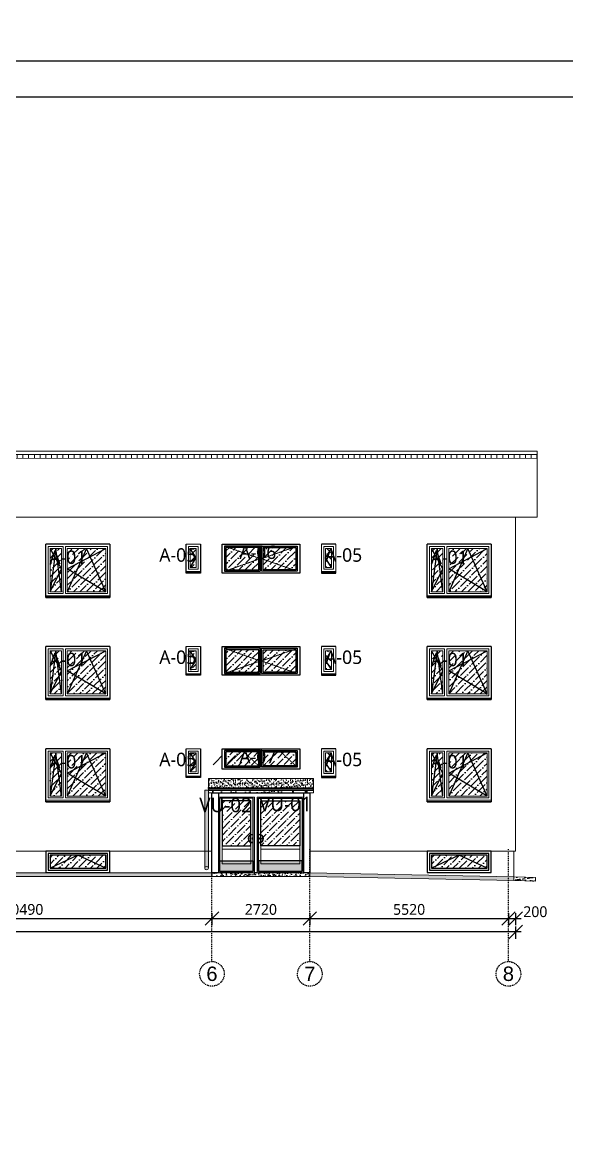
# Model space of a CAD drawing. Header units: millimetres. Extents: x 720925 to 840725318, y 793496 to 1061196.
# Drawn here: x 1059661 to 1074780, y 915073 to 946381 of the extents above; entities that cross this region are included whole.
import ezdxf
from ezdxf import colors
from ezdxf.entities.mleader import LeaderData, LeaderLine
from ezdxf.math import Vec2, Vec3

# ---------------------------------------------------------------- set-up
doc = ezdxf.new("R2010")
doc.units = ezdxf.units.MM
doc.header["$PDMODE"] = 2
doc.header["$PDSIZE"] = 5
doc.linetypes.add('DASHDOTX2', pattern=[50.8, 25.4, -12.7, 0, -12.7])
doc.linetypes.add('DASHED2', pattern=[0.375, 0.25, -0.125])
for name, color, linetype, lineweight in [('!ESP_Fassaad', 7, 'Continuous', 9), ('!ESP_Konstruktsioon lõikes', 7, 'Continuous', 30), ('!ESP_Mõõt', 252, 'Continuous', 5), ('!ESP_Viited', 7, 'Continuous', 0), ('Aken', 7, 'Continuous', 9), ('AVATÄITED VAADETEL', 7, 'Continuous', 9), ('Lõige', 7, 'Continuous', 9), ('OL.OL. KOSTRUKTSIOONID', 7, 'Continuous', 0), ('TEKST', 7, 'Continuous', 9), ('VIHMAVEE SÜSTEEM', 7, 'Continuous', 9)]:
    doc.layers.add(name, color=color, linetype=linetype, lineweight=lineweight)
for name, color, linetype in [('!ESP_Tava', 7, 'Continuous'), ('!ESP_Tekst', 7, 'Continuous'), ('!ESP_Teljed', 30, 'DASHDOTX2'), ('Raam', 7, 'Continuous'), ('Sein', 7, 'Continuous')]:
    doc.layers.add(name, color=color, linetype=linetype)
doc.layers.add('!ESP_Värvitoon_Helehall', color=7, linetype='Continuous', true_color=0xc8c8c7)
doc.layers.add('!ESP_Värvitoon_Pacific75', color=7, linetype='Continuous', true_color=0x9daab3)
doc.styles.add('2mm', font='malgunsl.ttf', dxfattribs={"height": 2})
doc.styles.add('Annotative', font='malgunsl.ttf', dxfattribs={"height": 2})
doc.styles.add('Arial', font='arial.ttf')
doc.dimstyles.new('Annotative', dxfattribs={"dimtxt": 2, "dimasz": 2.5, "dimexe": 1.25, "dimexo": 0.625, "dimtad": 1, "dimdec": 0, "dimrnd": 5, "dimtxsty": 'Annotative', "dimblk": 'OBLIQUE', "dimcen": 0, "dimdle": 1, "dimadec": 0, "dimazin": 0, "dimtfac": 1, "dimtdec": 0, "dimtmove": 0, "dimatfit": 3, "dimfxl": 1, "dimfxlon": 1, "dimarcsym": 1})
pattern_1 = [(45, (-62517.02, 229899.16), (66.2913, 243.068), [312.5, -62.5, 0, -62.5])]
pattern_2 = [(45, (-802, -1246.17), (66.2913, 243.068), [312.5, -62.5, 0, -62.5])]
pattern_3 = [(37.5, (-50, -2275.34), (-8, 244.707), [0, -193.04, 0, -215.9, 0, -206.375]), (7.5, (-50, -2275.34), (224.762, 358.413), [0, -104.14, 0, -173.99, 0, -66.675]), (327.5, (-206.2, -2275.34), (395.496, 0.719), [0, -63.5, 0, -228.6, 0, -298.45]), (317.5, (-206.2, -2275.34), (381.778, 111.465), [0, -31.75, 0, -149.86, 0, -171.45])]

# ---------------------------------------------------------------- blocks, each defined once
blk = doc.blocks.new('A3-h')
for p, q in [((420, 297), (0, 297)), ((415, 292), (20, 292))]:
    blk.add_line(p, q)
blk = doc.blocks.new('A$Cccaf8551')
at = {"layer": '!ESP_Teljed'}
for points in [[(31760, -3120), (31760, 0)], [(34480, -3120), (34480, 0)], [(40000, -3120), (40000, 0)]]:
    blk.add_lwpolyline(points, dxfattribs=at)
for centre in [(31760, -3462), (34480, -3462), (40000, -3462)]:
    blk.add_circle(centre, 342, dxfattribs=at)
at = {"layer": '!ESP_Teljed', "char_height": 400, "width": 684.66, "attachment_point": 5, "style": 'Arial'}
for s, insert in [('6', (31760, -3462)), ('7', (34480, -3462)), ('8', (40000, -3462))]:
    blk.add_mtext(s, dxfattribs=dict(at, insert=insert))
blk = doc.blocks.new('väikeaken')
at = {"linetype": 'ByBlock'}
blk.add_wipeout([(-54592, 228105), (-56372, 228105), (-56372, 226630), (-54592, 226630)], dxfattribs=at)
blk.add_lwpolyline([(-54592, 226630), (-56372, 226630), (-56372, 228105), (-54592, 228105)], close=True)
blk.add_wipeout([(-54592, 228105), (-56372, 228105), (-56372, 226630), (-54592, 226630)])
blk.add_wipeout([(-56372, 228105), (-54592, 228105), (-54592, 226630), (-56372, 226630)], dxfattribs=at)
blk.add_lwpolyline([(-56372, 226630), (-54592, 226630), (-54592, 228105), (-56372, 228105)], close=True)
blk.add_wipeout([(-54592, 228105), (-56372, 228105), (-56372, 226630), (-54592, 226630)])
h = blk.add_hatch()
h.set_pattern_fill('ANSI36', color=256, scale=1000)
h.set_pattern_definition([(45, (-56312.02, 226834.15), (66.291, 243.068), [312.5, -62.5, 0, -62.5])])
h.paths.add_polyline_path([(-56257, 227990), (-55942, 227990), (-55942, 226789), (-56257, 226788)])
h.paths.add_polyline_path([(-55777, 227990), (-54707, 227990), (-54707, 226788), (-55777, 226788)])
for points in [[(-56257, 226788), (-55942, 227427), (-56257, 227990)], [(-55942, 226788), (-56100, 227990), (-56257, 226788)]]:
    blk.add_lwpolyline(points)
at = {"ltscale": 15}
for points in [[(-54707, 226788), (-55242, 227990), (-55777, 226788)], [(-54707, 226788), (-55777, 227427), (-54707, 227990)]]:
    blk.add_lwpolyline(points, dxfattribs=at)
at = {"layer": 'AVATÄITED VAADETEL'}
for points in [[(-56372, 226644), (-54592, 226644), (-54592, 228105), (-56372, 228105)], [(-56372, 226673), (-54592, 226673), (-54592, 228105), (-56372, 228105)], [(-56307, 226738), (-55892, 226738), (-55892, 228040), (-56307, 228040)], [(-56257, 226788), (-55942, 226788), (-55942, 227990), (-56257, 227990)], [(-55827, 226738), (-54657, 226738), (-54657, 228040), (-55827, 228040)], [(-55777, 226788), (-54707, 226788), (-54707, 227990), (-55777, 227990)], [(-56372, 226644), (-54592, 226644), (-54592, 226673), (-56372, 226673)], [(-56372, 226630), (-54592, 226630), (-54592, 226644), (-56372, 226644)]]:
    blk.add_lwpolyline(points, close=True, dxfattribs=at)
blk = doc.blocks.new('väike1')
blk.add_wipeout([(-1082065, 608631), (-1081666, 608631), (-1081666, 607831), (-1082065, 607831)])
blk.add_lwpolyline([(-1081666, 608631), (-1081666, 607831), (-1082065, 607831), (-1082065, 608631)], close=True)
blk.add_wipeout([(-1081666, 608631), (-1082065, 608631), (-1082065, 607831), (-1081666, 607831)])
h = blk.add_hatch()
h.set_pattern_fill('ANSI36', color=256, scale=1000)
h.paths.add_polyline_path([(-1081950, 608516), (-1081565, 608516), (-1081565, 608189), (-1081950, 608189)])
h.paths.add_polyline_path([(-1081365, 608516), (-1080980, 608516), (-1080980, 608189), (-1081365, 608189)])
h = blk.add_hatch()
h.set_pattern_fill('ANSI36', color=256, scale=1000)
h.set_pattern_definition([(45, (-1082285.28, 607360.3), (66.291, 243.068), [312.5, -62.5, 0, -62.5])])
h.paths.add_polyline_path([(-1081781, 608516), (-1081950, 608516), (-1081950, 607989), (-1081781, 607989)])
blk.add_lwpolyline([(-1081950, 607989), (-1081781, 608253), (-1081950, 608516)])
at = {"layer": 'AVATÄITED VAADETEL'}
for points in [[(-1082065, 607831), (-1081666, 607831), (-1081666, 608631), (-1082065, 608631)], [(-1082065, 607874), (-1081666, 607874), (-1081666, 608631), (-1082065, 608631)], [(-1082000, 607939), (-1081731, 607939), (-1081731, 608566), (-1082000, 608566)], [(-1081950, 607989), (-1081781, 607989), (-1081781, 608516), (-1081950, 608516)], [(-1082065, 607846), (-1081666, 607846), (-1081666, 607874), (-1082065, 607874)], [(-1082065, 607831), (-1081666, 607831), (-1081666, 607846), (-1082065, 607846)]]:
    blk.add_lwpolyline(points, close=True, dxfattribs=at)
blk = doc.blocks.new('korisdoriaken')
blk.add_wipeout([(-61715, 231145), (-59555, 231145), (-59555, 230345), (-61715, 230345)])
h = blk.add_hatch()
h.set_pattern_fill('ANSI36', color=256, scale=1000)
h.set_pattern_definition(pattern_1)
h.paths.add_polyline_path([(-60695, 231055), (-61605, 231055), (-61605, 230435), (-60695, 230435)])
h = blk.add_hatch()
h.set_pattern_fill('ANSI36', color=256, scale=1000)
h.set_pattern_definition(pattern_1)
h.paths.add_polyline_path([(-60575, 231055), (-59665, 231055), (-59665, 230435), (-60575, 230435)])
at = {"lineweight": 0}
blk.add_line((-60655, 231095), (-60615, 231095), dxfattribs=at)
at = {"linetype": 'ByBlock'}
blk.add_lwpolyline([(-61715, 230655), (-61715, 231145)], dxfattribs=at)
for points in [[(-61715, 231145), (-59555, 231145), (-59555, 230345), (-61715, 230345)], [(-60655, 230395), (-60655, 231095), (-61645, 231095), (-61645, 230395)], [(-60695, 230435), (-60695, 231055), (-61605, 231055), (-61605, 230435)], [(-60615, 230395), (-60615, 231095), (-59625, 231095), (-59625, 230395)], [(-60575, 230435), (-60575, 231055), (-59665, 231055), (-59665, 230435)]]:
    blk.add_lwpolyline(points, close=True)
at = {"layer": 'Aken', "linetype": 'DASHED2', "lineweight": 0}
for points in [[(-61645, 230395), (-60655, 230745), (-61645, 231095)], [(-59625, 230395), (-60615, 230745), (-59625, 231095)]]:
    blk.add_lwpolyline(points, dxfattribs=at)
blk = doc.blocks.new('A$C5b830d74')
blk.add_wipeout([(0, 0), (2160, 0), (2160, -565), (0, -565)])
h = blk.add_hatch()
h.set_pattern_fill('ANSI36', color=256, scale=1000)
h.set_pattern_definition(pattern_2)
h.paths.add_polyline_path([(1020, -90), (110, -90), (110, -475), (1020, -475)])
h = blk.add_hatch()
h.set_pattern_fill('ANSI36', color=256, scale=1000)
h.set_pattern_definition(pattern_2)
h.paths.add_polyline_path([(1140, -90), (2050, -90), (2050, -475), (1140, -475)])
at = {"linetype": 'ByBlock'}
blk.add_lwpolyline([(0, -555), (0, 0)], dxfattribs=at)
for points in [[(0, 0), (2160, 0), (2160, -565), (0, -565)], [(1060, -515), (1060, -50), (70, -50), (70, -515)], [(1020, -475), (1020, -90), (110, -90), (110, -475)], [(1100, -515), (1100, -50), (2090, -50), (2090, -515)], [(1140, -475), (1140, -90), (2050, -90), (2050, -475)]]:
    blk.add_lwpolyline(points, close=True)
at = {"layer": 'Aken', "linetype": 'DASHED2', "lineweight": 0}
for points in [[(70, -515), (565, -50), (1060, -515)], [(2090, -515), (1595, -50), (1100, -515)]]:
    blk.add_lwpolyline(points, dxfattribs=at)
blk = doc.blocks.new('A$C1ee4b8b8')
at = {"layer": '!ESP_Tava'}
h = blk.add_hatch(dxfattribs=at)
h.set_pattern_fill('AR-SAND', color=256, scale=5)
h.set_pattern_definition(pattern_3)
h.paths.add_polyline_path([(-2820, 138), (-2820, 118), (100, 118), (100, 138)])
h = blk.add_hatch(dxfattribs=at)
h.set_pattern_fill('AR-SAND', color=256, scale=5)
h.set_pattern_definition(pattern_3)
h.paths.add_polyline_path([(-2820, 0), (-2820, 68), (-2820, 68), (-2820, 0)])
h.paths.add_polyline_path([(0, 0), (100, 0), (100, 68), (-2820, 68), (-2820, 0)])
at = {"layer": '!ESP_Värvitoon_Helehall', "lineweight": 0}
h = blk.add_hatch(color=256, dxfattribs=at)
h.dxf.hatch_style = 1
h.paths.add_polyline_path([(-2820, 68), (-2920, 68), (-2920, -2096, -1), (-2820, -2096)])
h.paths.add_polyline_path([(-2820, -2096, 1), (-2920, -2096, 1)])
h = blk.add_hatch(color=256, dxfattribs=at)
h.dxf.hatch_style = 1
h.paths.add_polyline_path([(100, 118), (-2820, 118), (-2820, 68), (100, 68)])
at = {"layer": '!ESP_Värvitoon_Helehall'}
h = blk.add_hatch(color=256, dxfattribs=at)
h.dxf.hatch_style = 1
h.paths.add_polyline_path([(-2510, -153), (-2510, -1893), (-2440, -1893), (-2440, -223), (-1640, -223), (-1640, -1158, -0.103244), (-1590, -1148, -1), (-1590, -1168, 0.12472), (-1640, -1180), (-1640, -1365, 0.12472), (-1590, -1378, -1), (-1590, -1398, -0.103244), (-1640, -1387), (-1640, -1893), (-1570, -1893), (-1570, -153)], flags=0)
h.paths.add_polyline_path([(-1600, -1253), (-1580, -1253), (-1580, -1293), (-1600, -1293)], flags=0)
h.paths.add_polyline_path([(-2540, -124), (-2540, -2224), (-1540, -2224), (-1540, -124)])
h.paths.add_polyline_path([(-1570, -153), (-1570, -2193), (-2510, -2193), (-2510, -153)], flags=16)
h.paths.add_polyline_path([(-2440, -223), (-1640, -223), (-1640, -1158, -0.103244), (-1590, -1148, -1), (-1590, -1168, 0.12472), (-1640, -1180), (-1640, -1365, 0.12472), (-1590, -1378, -1), (-1590, -1398, -0.103244), (-1640, -1387), (-1640, -1473), (-1640, -1573), (-1640, -1972), (-2440, -1972), (-2440, -1573), (-2440, -1473)], flags=0)
h.paths.add_polyline_path([(-2440, -223), (-1640, -223), (-1640, -1972), (-2440, -1972)], flags=0)
h = blk.add_hatch(color=256, dxfattribs=at)
h.dxf.hatch_style = 1
h.paths.add_polyline_path([(-2440, -1573), (-1640, -1573), (-1640, -1893), (-2440, -1893)], flags=17)
h.paths.add_polyline_path([(-2440, -1473), (-1640, -1473), (-1640, -1573), (-2440, -1573)], flags=17)
edge = h.paths.add_edge_path()
edge.add_line((-2510, -153), (-1570, -153))
edge.add_line((-1570, -153), (-1570, -1893))
edge.add_line((-1570, -1893), (-1640, -1893))
edge.add_line((-1640, -1893), (-1640, -1573))
edge.add_line((-1640, -1573), (-1640, -1387))
edge.add_arc((-1590, -1273), 125, 246.4218, 270)
edge.add_arc((-1590, -1388), 10, 270, 450)
edge.add_arc((-1590, -1273), 105, 241.5631, 270, ccw=False)
edge.add_line((-1640, -1365), (-1640, -1180))
edge.add_arc((-1590, -1273), 105, 90, 118.4369, ccw=False)
edge.add_arc((-1590, -1158), 10, 270, 450)
edge.add_arc((-1590, -1273), 125, 90, 113.5782)
edge.add_line((-1640, -1158), (-1640, -223))
edge.add_line((-1640, -223), (-2440, -223))
edge.add_line((-2440, -223), (-2440, -1893))
edge.add_line((-2440, -1893), (-2510, -1893))
edge.add_line((-2510, -1893), (-2510, -153))
h.paths.add_polyline_path([(-1600, -1293), (-1580, -1293), (-1580, -1253), (-1600, -1253)], flags=16)
h = blk.add_hatch(color=256, dxfattribs=at)
h.dxf.hatch_style = 1
h.paths.add_polyline_path([(-1430, -153), (-1430, -1893), (-1360, -1893), (-1360, -1387, -0.103244), (-1410, -1398, -1), (-1410, -1378, 0.12472), (-1360, -1365), (-1360, -1180, 0.12472), (-1410, -1168, -1), (-1410, -1148, -0.103244), (-1360, -1158), (-1360, -223), (-280, -223), (-280, -1893), (-210, -1893), (-210, -153)], flags=0)
h.paths.add_polyline_path([(-1400, -1253), (-1400, -1293), (-1420, -1293), (-1420, -1253)], flags=0)
h.paths.add_polyline_path([(-1460, -123), (-1460, -2223), (-180, -2223), (-180, -123)])
h.paths.add_polyline_path([(-210, -153), (-210, -2193), (-1430, -2193), (-1430, -153)], flags=16)
h.paths.add_polyline_path([(-280, -223), (-280, -1473), (-280, -1573), (-280, -1972), (-1360, -1972), (-1360, -1573), (-1360, -1473), (-1360, -1387, -0.103244), (-1410, -1398, -1), (-1410, -1378, 0.12472), (-1360, -1365), (-1360, -1180, 0.12472), (-1410, -1168, -1), (-1410, -1148, -0.103244), (-1360, -1158), (-1360, -223)], flags=0)
h.paths.add_polyline_path([(-280, -223), (-280, -1972), (-1360, -1972), (-1360, -223)], flags=0)
h = blk.add_hatch(color=256, dxfattribs=at)
h.dxf.hatch_style = 1
h.paths.add_polyline_path([(-280, -1573), (-1360, -1573), (-1360, -1893), (-280, -1893)], flags=17)
h.paths.add_polyline_path([(-280, -1473), (-1360, -1473), (-1360, -1573), (-280, -1573)], flags=17)
edge = h.paths.add_edge_path()
edge.add_line((-210, -153), (-1430, -153))
edge.add_line((-1430, -153), (-1430, -1893))
edge.add_line((-1430, -1893), (-1360, -1893))
edge.add_line((-1360, -1893), (-1360, -1573))
edge.add_line((-1360, -1573), (-1360, -1387))
edge.add_arc((-1410, -1273), 125, 270, 293.5782, ccw=False)
edge.add_arc((-1410, -1388), 10, 90, 270, ccw=False)
edge.add_arc((-1410, -1273), 105, 270, 298.4369)
edge.add_line((-1360, -1365), (-1360, -1180))
edge.add_arc((-1410, -1273), 105, 61.5631, 90)
edge.add_arc((-1410, -1158), 10, 90, 270, ccw=False)
edge.add_arc((-1410, -1273), 125, 66.4218, 90, ccw=False)
edge.add_line((-1360, -1158), (-1360, -223))
edge.add_line((-1360, -223), (-280, -223))
edge.add_line((-280, -223), (-280, -1893))
edge.add_line((-280, -1893), (-210, -1893))
edge.add_line((-210, -1893), (-210, -153))
h.paths.add_polyline_path([(-1400, -1293), (-1420, -1293), (-1420, -1253), (-1400, -1253)], flags=16)
at = {"layer": '!ESP_Värvitoon_Pacific75', "true_color": 0x000000}
h = blk.add_hatch(dxfattribs=at)
h.set_pattern_fill('AR-SAND', color=18, scale=2)
h.set_pattern_definition([(37.5, (-50, -2275.335), (-3.2, 97.8826), [0, -77.216, 0, -86.36, 0, -82.55]), (7.5, (-50, -2275.34), (89.9047, 143.365), [0, -41.656, 0, -69.596, 0, -26.67]), (327.5, (-112.48, -2275.335), (158.1985, 0.2874), [0, -25.4, 0, -91.44, 0, -119.38]), (317.5, (-112.48, -2275.34), (152.7113, 44.586), [0, -12.7, 0, -59.944, 0, -68.58])])
h.paths.add_polyline_path([(-2820, 138), (100, 138), (100, 391), (-2820, 391)])
at = {"layer": 'Lõige', "ltscale": 0.5}
h = blk.add_hatch(dxfattribs=at)
h.set_pattern_fill('AR-CONC', color=256)
h.set_pattern_definition([(50, (-50, -2275.34), (182.185, -15.939), [19.05, -209.55]), (355, (-50, -2275.34), (-35.243, 191.057), [15.24, -167.64]), (100.4514, (-34.82, -2276.66), (146.941, 175.118), [16.19, -178.09]), (46.184, (-50, -2224.54), (271.079, -42.042), [28.575, -314.325]), (96.636, (-27.4, -2228.04), (237.404, 247.426), [24.285, -267.136]), (351.184, (-50, -2224.54), (237.404, 247.426), [22.86, -251.46]), (21, (-24.6, -2237.24), (151.614, -102.265), [19.05, -209.55]), (326, (-24.6, -2237.24), (61.802, 184.188), [15.24, -167.64]), (71.4514, (-11.97, -2245.76), (213.416, 81.923), [16.19, -178.09]), (37.5, (-50, -2275.335), (3.0886, 84.555), [0, -165.608, 0, -170.18, 0, -168.275]), (7.5, (-50, -2275.335), (66.8197, 100.1806), [0, -97.028, 0, -161.798, 0, -64.135]), (327.5, (-106.64, -2275.335), (135.5906, -5.7287), [0, -63.5, 0, -198.12, 0, -262.89]), (317.5, (-132.04, -2275.34), (148.129, 25.4265), [0, -82.55, 0, -131.572, 0, -186.69])])
h.paths.add_polyline_path([(0, -2324), (0, -2224), (-360, -2224), (-360, -2224), (-1460, -2224), (-2720, -2224), (-2720, -2324)])
at = {"layer": '!ESP_Fassaad'}
blk.add_line((-2540, -124), (-2540, -2224), dxfattribs=at)
for points in [[(100, 0), (100, 391), (-2820, 391), (-2820, 0), (-2526, 0)], [(-2670, 391), (-50, 391)], [(-2820, 0), (-2526, 0)], [(-2426, 0), (100, 0)], [(-2426, 0), (-50, 0)]]:
    blk.add_lwpolyline(points, dxfattribs=at)
for points in [[(-1460, -122), (-180, -122), (-180, -2224), (-1460, -2224)], [(-2720, -2324), (-2720, -2224), (0, -2224), (0, -2324)]]:
    blk.add_lwpolyline(points, close=True, dxfattribs=at)
for p, q in [((-2820, 138), (100, 138)), ((-2540, 0), (-2540, -2224))]:
    blk.add_line(p, q)
for points in [[(-2820, 118), (100, 118)], [(-2820, 68), (100, 68)], [(-2720, 0), (0, 0), (0, -2224), (-2720, -2224), (-2720, 0)]]:
    blk.add_lwpolyline(points)
blk.add_lwpolyline([(-2820, 68), (100, 68), (100, 118), (-2820, 118)], close=True)
at = {"layer": 'VIHMAVEE SÜSTEEM'}
for p, q in [((-2920, 68), (-2820, 68)), ((-2920, 68), (-2920, -2096)), ((-2820, -2096), (-2820, 68))]:
    blk.add_line(p, q, dxfattribs=at)
blk.add_circle((-2870, -2096), 50, dxfattribs=at)
blk.add_wipeout([(-1460, -123), (-180, -123), (-180, -2223), (-1460, -2223)])
at = {"layer": '!ESP_Fassaad'}
h = blk.add_hatch(dxfattribs=at)
h.set_pattern_fill('ANSI36', color=256, scale=1000)
h.set_pattern_definition([(45, (493674.97, -514067.63), (66.29126, 243.067956), [312.5, -62.5, 0, -62.5])])
h.paths.add_polyline_path([(-280, -1473), (-1360, -1473), (-1360, -223), (-280, -223)])
at = {"true_color": 0xc7c8ca}
h = blk.add_hatch(color=9, dxfattribs=at)
h.dxf.hatch_style = 1
edge = h.paths.add_edge_path()
edge.add_arc((-1410, -1388), 10, 90, 270, ccw=False)
edge.add_arc((-1410, -1273), 105, 270, 450)
edge.add_arc((-1410, -1158), 10, 90, 270, ccw=False)
edge.add_arc((-1410, -1273), 125, -90, 90, ccw=False)
h = blk.add_hatch(color=9, dxfattribs=at)
h.dxf.hatch_style = 1
h.paths.add_polyline_path([(-1420, -1253), (-1400, -1253), (-1400, -1293), (-1420, -1293)])
h = blk.add_hatch(color=9, dxfattribs=at)
h.dxf.hatch_style = 1
h.paths.add_polyline_path([(-1430, -2193), (-210, -2193), (-210, -1893), (-1430, -1893)])
at = {"layer": '!ESP_Fassaad'}
for p, q in [((-1540, -124), (-2540, -124)), ((-1540, -2224), (-1540, -124)), ((-2540, -2224), (-1540, -2224))]:
    blk.add_line(p, q, dxfattribs=at)
for points in [[(-180, -2223), (-1460, -2223), (-1460, -123), (-180, -123)], [(-280, -1972), (-1360, -1972), (-1360, -223), (-280, -223)], [(-1420, -1253), (-1400, -1253), (-1400, -1293), (-1420, -1293)], [(-1360, -1473), (-280, -1473), (-280, -1573), (-1360, -1573)], [(-1360, -1972), (-280, -1972), (-280, -1573), (-1360, -1573)]]:
    blk.add_lwpolyline(points, close=True, dxfattribs=at)
blk.add_lwpolyline([(-1410, -1398, -1), (-1410, -1378, 1), (-1410, -1168, -1), (-1410, -1148, -1)], format="xyb", close=True, dxfattribs=at)
blk.add_line((-180, 0), (-180, -2224))
for points in [[(-210, -2193), (-1430, -2193), (-1430, -153), (-210, -153)], [(-280, -1473), (-1360, -1473), (-1360, -223), (-280, -223)], [(-1430, -2193), (-210, -2193), (-210, -1893), (-1430, -1893)]]:
    blk.add_lwpolyline(points, close=True)
at = {"layer": 'TEKST', "insert": (-1408, -113), "char_height": 400, "width": 1355.21, "attachment_point": 1, "style": '2mm'}
blk.add_mtext('{\\fMalgun Gothic Semilight|b0|i0|c0|p34;VU-01}', dxfattribs=at)
blk.add_wipeout([(-1540, -124), (-2540, -124), (-2540, -2224), (-1540, -2224)])
at = {"layer": '!ESP_Fassaad'}
h = blk.add_hatch(dxfattribs=at)
h.set_pattern_fill('ANSI36', color=256, scale=1000)
h.set_pattern_definition([(45, (-1639147.87, -772927.34), (66.291261, 243.067956), [312.5, -62.5, 0, -62.5])])
h.paths.add_polyline_path([(-2440, -1473), (-1640, -1473), (-1640, -223), (-2440, -223)])
at = {"true_color": 0xc7c8ca}
h = blk.add_hatch(color=9, dxfattribs=at)
h.dxf.hatch_style = 1
edge = h.paths.add_edge_path()
edge.add_arc((-1590, -1388), 10, 270, 450)
edge.add_arc((-1590, -1273), 105, 90, 270, ccw=False)
edge.add_arc((-1590, -1158), 10, 270, 450)
edge.add_arc((-1590, -1273), 125, 90, 270)
h = blk.add_hatch(color=9, dxfattribs=at)
h.dxf.hatch_style = 1
h.paths.add_polyline_path([(-1580, -1253), (-1600, -1253), (-1600, -1293), (-1580, -1293)])
h = blk.add_hatch(color=9, dxfattribs=at)
h.dxf.hatch_style = 1
h.paths.add_polyline_path([(-1570, -2193), (-2510, -2193), (-2510, -1893), (-1570, -1893)])
at = {"layer": '!ESP_Fassaad'}
for points in [[(-2540, -2224), (-1540, -2224), (-1540, -124), (-2540, -124)], [(-2440, -1972), (-1640, -1972), (-1640, -223), (-2440, -223)], [(-1640, -1473), (-2440, -1473), (-2440, -1573), (-1640, -1573)], [(-1580, -1253), (-1600, -1253), (-1600, -1293), (-1580, -1293)], [(-1640, -1972), (-2440, -1972), (-2440, -1573), (-1640, -1573)]]:
    blk.add_lwpolyline(points, close=True, dxfattribs=at)
blk.add_lwpolyline([(-1590, -1398, 1), (-1590, -1378, -1), (-1590, -1168, 1), (-1590, -1148, 1)], format="xyb", close=True, dxfattribs=at)
for points in [[(-2510, -2193), (-1570, -2193), (-1570, -153), (-2510, -153)], [(-2440, -1473), (-1640, -1473), (-1640, -223), (-2440, -223)], [(-1570, -2193), (-2510, -2193), (-2510, -1893), (-1570, -1893)]]:
    blk.add_lwpolyline(points, close=True)
at = {"layer": 'TEKST', "insert": (-1614, -142), "char_height": 400, "width": 1355.21, "attachment_point": 3, "style": '2mm'}
blk.add_mtext('VU-02', dxfattribs=at)
blk = doc.blocks.new('A$Cbcc0dcf3')
at = {"linetype": 'ByBlock'}
blk.add_wipeout([(0, 0), (1780, 0), (1780, -590), (0, -590)], dxfattribs=at)
blk.add_lwpolyline([(0, 0), (0, -590), (1780, -590), (1780, 0)], close=True)
blk.add_wipeout([(1780, 0), (0, 0), (0, -590), (1780, -590)])
h = blk.add_hatch()
h.set_pattern_fill('ANSI36', color=256, scale=1000)
h.set_pattern_definition([(45, (564, -1272.17), (66.291, 243.068), [312.5, -62.5, 0, -62.5])])
h.paths.add_polyline_path([(1664, -116), (116, -116), (116, -474), (1664, -474)])
for points in [[(1780, 0), (0, 0), (0, -590), (1780, -590)], [(1714, -66), (66, -66), (66, -524), (1714, -524)], [(1664, -116), (116, -116), (116, -474), (1664, -474)]]:
    blk.add_lwpolyline(points, close=True)
blk.add_lwpolyline([(1664, -474), (890, -116), (116, -474)])
blk = doc.blocks.new('_Oblique')
at = {"color": 0, "linetype": 'ByBlock', "lineweight": -2}
blk.add_line((-0.5, -0.5), (0.5, 0.5), dxfattribs=at)
blk = doc.blocks.new('*D814')
at = {"layer": '!ESP_Mõõt', "color": 0, "lineweight": -2, "transparency": 16777216}
for p, q in [((1054286, 921492), (1065076, 921492)), ((1054436, 921642), (1054436, 921304)), ((1064926, 921642), (1064926, 921304))]:
    blk.add_line(p, q, dxfattribs=at)
at = {"layer": 'Defpoints', "color": 0, "lineweight": 0, "transparency": 16777216}
for p in [(1054436, 922162), (1064926, 922199), (1064926, 921492)]:
    blk.add_point(p, dxfattribs=at)
at = {"layer": '!ESP_Mõõt', "color": 0, "lineweight": -2, "transparency": 16777216, "xscale": 375, "yscale": 375, "zscale": 375, "rotation": 180}
blk.add_blockref('_Oblique', (1054436, 921492), dxfattribs=at)
at = {"layer": '!ESP_Mõõt', "color": 0, "lineweight": -2, "transparency": 16777216, "xscale": 375, "yscale": 375, "zscale": 375}
blk.add_blockref('_Oblique', (1064926, 921492), dxfattribs=at)
at = {"layer": '!ESP_Mõõt', "color": 0, "lineweight": 0, "transparency": 16777216, "insert": (1059681, 921741), "char_height": 300, "attachment_point": 5, "style": 'Annotative'}
blk.add_mtext('10490', dxfattribs=at)
blk = doc.blocks.new('*D815')
at = {"layer": '!ESP_Mõõt', "color": 0, "lineweight": -2, "transparency": 16777216}
for p, q in [((1064776, 921492), (1067796, 921492)), ((1064926, 921642), (1064926, 921304)), ((1067646, 921642), (1067646, 921304))]:
    blk.add_line(p, q, dxfattribs=at)
at = {"layer": 'Defpoints', "color": 0, "lineweight": 0, "transparency": 16777216}
for p in [(1064926, 922199), (1067646, 922290), (1067646, 921492)]:
    blk.add_point(p, dxfattribs=at)
at = {"layer": '!ESP_Mõõt', "color": 0, "lineweight": -2, "transparency": 16777216, "xscale": 375, "yscale": 375, "zscale": 375, "rotation": 180}
blk.add_blockref('_Oblique', (1064926, 921492), dxfattribs=at)
at = {"layer": '!ESP_Mõõt', "color": 0, "lineweight": -2, "transparency": 16777216, "xscale": 375, "yscale": 375, "zscale": 375}
blk.add_blockref('_Oblique', (1067646, 921492), dxfattribs=at)
at = {"layer": '!ESP_Mõõt', "color": 0, "lineweight": 0, "transparency": 16777216, "insert": (1066286, 921741), "char_height": 300, "attachment_point": 5, "style": 'Annotative'}
blk.add_mtext('2720', dxfattribs=at)
blk = doc.blocks.new('*D816')
at = {"layer": '!ESP_Mõõt', "color": 0, "lineweight": -2, "transparency": 16777216}
for p, q in [((1067496, 921492), (1073316, 921492)), ((1067646, 921642), (1067646, 921304)), ((1073166, 921642), (1073166, 921304))]:
    blk.add_line(p, q, dxfattribs=at)
at = {"layer": 'Defpoints', "color": 0, "lineweight": 0, "transparency": 16777216}
for p in [(1067646, 922290), (1073166, 922054), (1073166, 921492)]:
    blk.add_point(p, dxfattribs=at)
at = {"layer": '!ESP_Mõõt', "color": 0, "lineweight": -2, "transparency": 16777216, "xscale": 375, "yscale": 375, "zscale": 375, "rotation": 180}
blk.add_blockref('_Oblique', (1067646, 921492), dxfattribs=at)
at = {"layer": '!ESP_Mõõt', "color": 0, "lineweight": -2, "transparency": 16777216, "xscale": 375, "yscale": 375, "zscale": 375}
blk.add_blockref('_Oblique', (1073166, 921492), dxfattribs=at)
at = {"layer": '!ESP_Mõõt', "color": 0, "lineweight": 0, "transparency": 16777216, "insert": (1070406, 921741), "char_height": 300, "attachment_point": 5, "style": 'Annotative'}
blk.add_mtext('5520', dxfattribs=at)
blk = doc.blocks.new('*D817')
at = {"layer": '!ESP_Mõõt', "color": 0, "lineweight": -2, "transparency": 16777216}
for p, q in [((1073516, 921115), (1032816, 921115)), ((1032966, 921265), (1032966, 920927)), ((1073366, 921265), (1073366, 920927))]:
    blk.add_line(p, q, dxfattribs=at)
at = {"layer": 'Defpoints', "color": 0, "lineweight": 0, "transparency": 16777216}
for p in [(1032966, 923037), (1073366, 923037), (1032966, 921115)]:
    blk.add_point(p, dxfattribs=at)
at = {"layer": '!ESP_Mõõt', "color": 0, "lineweight": -2, "transparency": 16777216, "xscale": 375, "yscale": 375, "zscale": 375, "rotation": 180}
blk.add_blockref('_Oblique', (1032966, 921115), dxfattribs=at)
at = {"layer": '!ESP_Mõõt', "color": 0, "lineweight": -2, "transparency": 16777216, "xscale": 375, "yscale": 375, "zscale": 375}
blk.add_blockref('_Oblique', (1073366, 921115), dxfattribs=at)
at = {"layer": '!ESP_Mõõt', "color": 0, "lineweight": 0, "transparency": 16777216, "insert": (1053166, 921364), "char_height": 300, "attachment_point": 5, "style": 'Annotative'}
blk.add_mtext('40400', dxfattribs=at)
blk = doc.blocks.new('*D819')
at = {"layer": '!ESP_Mõõt', "color": 0, "lineweight": -2, "transparency": 16777216}
for p, q in [((1073016, 921492), (1073516, 921492)), ((1073166, 921642), (1073166, 921304)), ((1073366, 921642), (1073366, 921304))]:
    blk.add_line(p, q, dxfattribs=at)
at = {"layer": 'Defpoints', "color": 0, "lineweight": 0, "transparency": 16777216}
for p in [(1073366, 923037), (1073166, 922054), (1073366, 921492)]:
    blk.add_point(p, dxfattribs=at)
at = {"layer": '!ESP_Mõõt', "color": 0, "lineweight": -2, "transparency": 16777216, "xscale": 375, "yscale": 375, "zscale": 375, "rotation": 180}
blk.add_blockref('_Oblique', (1073166, 921492), dxfattribs=at)
at = {"layer": '!ESP_Mõõt', "color": 0, "lineweight": -2, "transparency": 16777216, "xscale": 375, "yscale": 375, "zscale": 375}
blk.add_blockref('_Oblique', (1073366, 921492), dxfattribs=at)
at = {"layer": '!ESP_Mõõt', "color": 0, "lineweight": 0, "transparency": 16777216, "insert": (1073914, 921677), "char_height": 300, "attachment_point": 5, "style": 'Annotative'}
blk.add_mtext('200', dxfattribs=at)

msp = doc.modelspace()

# ---------------------------------------------------------------- hatches: boundary and pattern name
at = {"lineweight": 0, "true_color": 0x636466}
h = msp.add_hatch(dxfattribs=at)
h.set_pattern_fill('AR-CONC', color=251)
h.set_pattern_definition([(50, (235109.38, -33094.18), (182.184669, -15.939086), [19.05, -209.55]), (355, (235109.38, -33094.18), (-35.243421, 191.056845), [15.24, -167.640584]), (100.451445, (235124.56, -33095.51), (146.941247, 175.117752), [16.19001, -178.090245]), (46.1842, (235109.38, -33043.38), (271.07904, -42.042328), [28.575, -314.325]), (96.635558, (235131.97, -33046.89), (237.404134, 247.426125), [24.285023, -267.13561]), (351.18415, (235109.38, -33043.38), (237.404134, 247.426125), [22.85997, -251.45973]), (21, (235134.78, -33056.08), (151.614391, -102.265198), [19.05, -209.55]), (326, (235134.78, -33056.08), (61.802028, 184.187966), [15.24, -167.64]), (71.451445, (235147.42, -33064.6), (213.41642, 81.92277), [16.19001, -178.089938]), (37.5, (235109.38, -33094.18), (3.0886033, 84.555039), [0, -165.608, 0, -170.18, 0, -168.275]), (7.5, (235109.38, -33094.18), (66.8196625, 100.180575), [0, -97.028, 0, -161.798, 0, -64.135]), (327.5, (235052.74, -33094.18), (135.590595, -5.728744), [0, -63.5, 0, -198.12, 0, -262.89]), (317.5, (235027.34, -33094.18), (148.129181, 25.426491), [0, -82.55, 0, -131.572, 0, -186.69])])
h.paths.add_polyline_path([(1073315.7, 922645.9), (1073315.7, 922545.9), (1073923.3, 922525.9), (1073923.3, 922625.9)])
at = {"layer": 'OL.OL. KOSTRUKTSIOONID'}
h = msp.add_hatch(dxfattribs=at)
h.set_pattern_fill('LINE', color=256, scale=50, angle=90)
h.set_pattern_definition([(90, (234806.56, 11295.82), (-158.75, 1e-14), [])])
h.paths.add_polyline_path([(1032365.6, 934274.2), (1073965.6, 934273.1), (1073965.6, 934378.5), (1032365.6, 934379.6)])

# ---------------------------------------------------------------- linework, layer by layer
at = {"layer": '!ESP_Fassaad'}
msp.add_lwpolyline([(1032365.6, 932637.9), (1073965.6, 932637.9), (1073965.6, 934470.1), (1032365.6, 934470.1)], close=True, dxfattribs=at)
for points in [[(1073765.6, 934470.1), (1067918.4, 934470.1)], [(1067645.7, 923360.9), (1073365.6, 923360.9), (1073365.6, 932637.9), (1032965.6, 932637.9), (1032965.6, 923360.9), (1038610.1, 923360.9)], [(1053945.6, 932637.9), (1064706.9, 932637.9)], [(1053945.6, 932637.9), (1064706.9, 932637.9)], [(1073315.7, 922645.9), (1073923.3, 922625.9), (1073923.3, 922525.9), (1073315.7, 922545.9), (1073315.7, 922645.9)]]:
    msp.add_lwpolyline(points, dxfattribs=at)
at = {"layer": '!ESP_Konstruktsioon lõikes', "lineweight": 20}
msp.add_lwpolyline([(1032365.6, 934274.2), (1073965.6, 934273.1), (1073965.6, 934378.5), (1032365.6, 934379.6)], close=True, dxfattribs=at)

# ---------------------------------------------------------------- block references
at = {"lineweight": 0}
msp.add_blockref('A$Cccaf8551', (1033165.6, 923412.9), dxfattribs=at)
at = {"layer": 'Raam', "xscale": 200, "yscale": 200, "zscale": 200}
msp.add_blockref('A3-h', (1009540.9, 885906.5), dxfattribs=at)

# ---------------------------------------------------------------- texts
at = {"layer": '!ESP_Tekst', "char_height": 375, "width": 1016.405, "attachment_point": 1, "style": 'Annotative'}
for insert in [(1060558.9, 931707.6), (1071158.8, 931707.6)]:
    msp.add_mtext('{\\fMalgun Gothic Semilight|b0|i0|c0|p34;A-02}', dxfattribs=dict(at, insert=insert))

# ---------------------------------------------------------------- dimensions: what is measured, and where the dimension line sits
at = {"layer": '!ESP_Mõõt', "lineweight": 0}
dim = msp.add_linear_dim(base=(1073365.6, 921491.6), p1=(1073165.6, 922054.2), p2=(1073365.6, 923036.9), dimstyle='Annotative', dxfattribs=at)
dim.commit()
dim.dimension.update_dxf_attribs({"geometry": '*D819', "text_midpoint": (1073914.4, 921428), "dimtype": 160})
for base, p1, p2, picture, middle in [((1064925.7, 921491.6), (1054435.6, 922162.5), (1064925.7, 922199.1), '*D814', (1059680.6, 921741.4)), ((1067645.7, 921491.6), (1064925.7, 922199.1), (1067645.7, 922289.7), '*D815', (1066285.7, 921740.5)), ((1073165.6, 921491.6), (1067645.7, 922289.7), (1073165.6, 922054.2), '*D816', (1070405.6, 921740.5))]:
    dim = msp.add_linear_dim(base=base, p1=p1, p2=p2, dimstyle='Annotative', dxfattribs=at)
    dim.commit()
    dim.dimension.update_dxf_attribs({"geometry": picture, "text_midpoint": middle})

# ---------------------------------------------------------------- leaders
at = {"layer": '!ESP_Tekst'}
ml = msp.add_multileader_mtext('Standard', dxfattribs=at)
ml.set_content('{\\fMalgun Gothic Semilight|b0|i0|c0|p34;TINGMÄRGID:}', color=256, style='Annotative')
ml.set_leader_properties()
ml.build(insert=Vec2(0, 0))
ml.multileader.update_dxf_attribs({"leader_type": 0, "has_dogleg": 0, "text_left_attachment_type": 5, "text_right_attachment_type": 5, "dogleg_length": 0.36, "arrow_head_size": 0, "scale": 150})
ctx = ml.context
ctx.base_point, ctx.scale, ctx.char_height, ctx.arrow_head_size, ctx.landing_gap_size, ctx.plane_origin = Vec3(787862.4, 936789.1), 150, 450, 0, 1.35, Vec3(790346.8, 935069.3)
ctx.left_attachment, ctx.right_attachment = 5, 5
notes = []
notes.append((ctx, [(1, (1, 1, 0), (791692.5, 936789.1), (-1, 0), 5.4, [(0, [(790695.4, 935231.4)], 0, [])])]))
ctx.mtext.insert, ctx.mtext.width, ctx.mtext.flow_direction = Vec3(787863.7, 937420.9), 168000.077, 5
ml = msp.add_multileader_mtext('Standard', dxfattribs=at)
ml.set_content('{\\fMalgun Gothic Semilight|b0|i0|c0|p34;MINERAALVILL}', color=256, style='Annotative')
ml.set_leader_properties()
ml.build(insert=Vec2(0, 0))
ml.multileader.update_dxf_attribs({"leader_type": 0, "has_dogleg": 0, "text_left_attachment_type": 5, "text_right_attachment_type": 5, "dogleg_length": 0.36, "arrow_head_size": 0, "scale": 150})
ctx = ml.context
ctx.base_point, ctx.scale, ctx.char_height, ctx.arrow_head_size, ctx.landing_gap_size, ctx.plane_origin = Vec3(790700.5, 935287), 150, 450, 0, 1.35, Vec3(790346.8, 935124.9)
ctx.left_attachment, ctx.right_attachment = 5, 5
notes.append((ctx, [(0, (1, 1, 0), (790695.1, 935287), (1, 0), 5.4, [(0, [(790695.4, 935287)], 0, [])])]))
ctx.mtext.insert, ctx.mtext.width, ctx.mtext.flow_direction = Vec3(790701.8, 935827), 168000.077, 5
ml = msp.add_multileader_mtext('Standard', dxfattribs=at)
ml.set_content('{\\fMalgun Gothic Semilight|b0|i0|c0|p34;OLEMASOLEV KONSTRUKTSIOON}', color=256, style='Annotative')
ml.set_leader_properties()
ml.build(insert=Vec2(0, 0))
ml.multileader.update_dxf_attribs({"leader_type": 0, "has_dogleg": 0, "text_left_attachment_type": 5, "text_right_attachment_type": 5, "dogleg_length": 0.36, "arrow_head_size": 0, "scale": 150})
ctx = ml.context
ctx.base_point, ctx.scale, ctx.char_height, ctx.arrow_head_size, ctx.landing_gap_size, ctx.plane_origin = Vec3(790700.5, 933928.1), 150, 450, 0, 1.35, Vec3(790346.8, 933766)
ctx.left_attachment, ctx.right_attachment = 5, 5
notes.append((ctx, [(0, (1, 1, 0), (790695.1, 933928.1), (1, 0), 5.4, [(0, [(790695.4, 933928.1)], 0, [])])]))
ctx.mtext.insert, ctx.mtext.width, ctx.mtext.flow_direction = Vec3(790701.8, 934475.7), 168000.077, 5
ml = msp.add_multileader_mtext('Standard', dxfattribs=at)
ml.set_content('{\\fMalgun Gothic Semilight|b0|i0|c0|p34;LAMMUTATAV KONSTRUKTSIOON}', color=256, style='Annotative')
ml.set_leader_properties()
ml.build(insert=Vec2(0, 0))
ml.multileader.update_dxf_attribs({"leader_type": 0, "has_dogleg": 0, "text_left_attachment_type": 5, "text_right_attachment_type": 5, "dogleg_length": 0.36, "arrow_head_size": 0, "scale": 150})
ctx = ml.context
ctx.base_point, ctx.scale, ctx.char_height, ctx.arrow_head_size, ctx.landing_gap_size, ctx.plane_origin = Vec3(790700.5, 932728.1), 150, 450, 0, 1.35, Vec3(790346.8, 932566)
ctx.left_attachment, ctx.right_attachment = 5, 5
notes.append((ctx, [(0, (1, 1, 0), (790695.1, 932728.1), (1, 0), 5.4, [(0, [(790695.4, 932728.1)], 0, [])])]))
ctx.mtext.insert, ctx.mtext.width, ctx.mtext.flow_direction = Vec3(790701.8, 933275.7), 168000.077, 5
ml = msp.add_multileader_mtext('Standard', dxfattribs=at)
ml.set_content('{\\fMalgun Gothic Semilight|b0|i0|c0|p34;EI60 TULETÕKKESEKTSIOONI ERALDUSJOON}', color=256, style='Annotative')
ml.set_leader_properties()
ml.build(insert=Vec2(0, 0))
ml.multileader.update_dxf_attribs({"leader_type": 0, "has_dogleg": 0, "text_left_attachment_type": 5, "text_right_attachment_type": 5, "dogleg_length": 0.36, "arrow_head_size": 0, "scale": 150})
ctx = ml.context
ctx.base_point, ctx.scale, ctx.char_height, ctx.arrow_head_size, ctx.landing_gap_size, ctx.plane_origin = Vec3(790840.1, 930160.4), 150, 450, 0, 1.35, Vec3(790486.4, 930044.1)
ctx.left_attachment, ctx.right_attachment = 5, 5
notes.append((ctx, [(0, (1, 1, 0), (790834.7, 930160.4), (1, 0), 5.4, [(0, [(790835.1, 930206.1)], 0, [])])]))
ctx.mtext.insert, ctx.mtext.width, ctx.mtext.flow_direction = Vec3(790841.5, 930809.6), 168000.077, 5
at = {"layer": '!ESP_Viited'}
ml = msp.add_multileader_mtext('Standard', dxfattribs=at)
ml.set_content('{\\fMalgun Gothic Semilight|b0|i0|c0|p34;Turvasiiniga katuse käigutee}', color=256, style='Annotative')
ml.set_leader_properties()
ml.build(insert=Vec2(0, 0))
ml.multileader.update_dxf_attribs({"text_left_attachment_type": 5, "text_right_attachment_type": 5, "dogleg_length": 0, "arrow_head_size": 450, "scale": 150})
ctx = ml.context
ctx.base_point, ctx.scale, ctx.char_height, ctx.arrow_head_size, ctx.landing_gap_size, ctx.plane_origin = Vec3(824707.8, 945188.2), 150, 375, 450, 0, Vec3(820125.3, 943258.8)
ctx.left_attachment, ctx.right_attachment = 5, 5
notes.append((ctx, [(1, (1, 1, 0), (828980.7, 945188.2), (-1, 0), 0, [(0, [(829253.7, 943022.8)], 0, [])])]))
ctx.mtext.insert, ctx.mtext.width, ctx.mtext.defined_height, ctx.mtext.flow_direction = Vec3(824707.8, 946357), 5415.757, 6571, 5
ml = msp.add_multileader_mtext('Standard', dxfattribs=at)
ml.set_content('{\\fMalgun Gothic Semilight|b0|i0|c0|p34;Turvasiiniga katuse käigutee}', color=256, style='Annotative')
ml.set_leader_properties()
ml.build(insert=Vec2(0, 0))
ml.multileader.update_dxf_attribs({"text_left_attachment_type": 5, "text_right_attachment_type": 5, "dogleg_length": 0, "arrow_head_size": 450, "scale": 150})
ctx = ml.context
ctx.base_point, ctx.scale, ctx.char_height, ctx.arrow_head_size, ctx.landing_gap_size, ctx.plane_origin = Vec3(948864.5, 915073.2), 150, 375, 450, 0, Vec3(935043.7, 917569.3)
ctx.left_attachment, ctx.right_attachment = 5, 5
notes.append((ctx, [(0, (1, 1, 0), (948864.5, 915073.2), (1, 0), 0, [(0, [(944172.1, 917333.3)], 0, [])])]))
ctx.mtext.insert, ctx.mtext.width, ctx.mtext.defined_height, ctx.mtext.flow_direction = Vec3(948864.5, 915595.6), 10793.227, 2145.5, 5
for ctx, leaders in notes:
    for number, flags, end, landing, length, lines in leaders:
        leader = LeaderData()
        leader.index, (leader.has_last_leader_line, leader.has_dogleg_vector, leader.attachment_direction) = number, flags
        leader.last_leader_point, leader.dogleg_vector, leader.dogleg_length = Vec3(end), Vec3(landing), length
        for number, points, colour, breaks in lines:
            line = LeaderLine()
            line.index, line.vertices, line.color, line.breaks = number, Vec3.list(points), colors.encode_raw_color(colour), breaks
            leader.lines.append(line)
        ctx.leaders.append(leader)

# ---------------------------------------------------------------- next in the draw order: block references
for name, p in [('väikeaken', (1116682.7, 703780.6)), ('väike1', (2146270.9, 323254.5)), ('väikeaken', (1127282.6, 703780.6)), ('väikeaken', (1116682.7, 700940.6)), ('väike1', (2146270.9, 320414.5)), ('väikeaken', (1127282.6, 700940.6)), ('väikeaken', (1116682.7, 698100.6)), ('väike1', (2146270.9, 317574.5)), ('väikeaken', (1127282.6, 698100.6))]:
    msp.add_blockref(name, p)
at = {"xscale": -1}
for p in [(-13699.5, 323254.5), (-13699.5, 320414.5), (-13699.5, 317574.5)]:
    msp.add_blockref('väike1', p, dxfattribs=at)
at = {"lineweight": 0}
for p in [(1060310.7, 923360.9), (1070910.6, 923360.9)]:
    msp.add_blockref('A$Cbcc0dcf3', p, dxfattribs=at)

# ---------------------------------------------------------------- next in the draw order: linework, layer by layer
at = {"layer": '!ESP_Fassaad'}
msp.add_lwpolyline([(1065205.7, 925715.9), (1065205.7, 926205.9)], dxfattribs=at)

# ---------------------------------------------------------------- next in the draw order: block references
at = {"lineweight": 0}
msp.add_blockref('A$C1ee4b8b8', (1067645.9, 924984.5), dxfattribs=at)
at = {"layer": 'Sein'}
msp.add_blockref('korisdoriaken', (1126920.7, 700740.6), dxfattribs=at)

# ---------------------------------------------------------------- next in the draw order: texts
at = {"layer": '!ESP_Tekst', "char_height": 375, "width": 1016.405, "attachment_point": 1, "style": 'Annotative'}
for s, insert in [('A-05', (1063461.3, 931776.2)), ('A-05', (1068073.5, 931776.2)), ('A-01', (1060406.5, 931713)), ('A-01', (1071006.5, 931713)), ('A-05', (1063461.3, 928936.2)), ('A-05', (1068073.5, 928936.2)), ('A-01', (1060406.5, 928873)), ('A-01', (1071006.5, 928873)), ('A-05', (1063461.3, 926096.2)), ('A-05', (1068073.5, 926096.2)), ('A-01', (1060406.5, 926033)), ('A-01', (1071006.5, 926033))]:
    msp.add_mtext(s, dxfattribs=dict(at, insert=insert))

# ---------------------------------------------------------------- next in the draw order: hatches: boundary and pattern name
at = {"lineweight": 0, "true_color": 0x636466}
h = msp.add_hatch(dxfattribs=at)
h.set_pattern_fill('AR-CONC', color=251)
h.set_pattern_definition([(50, (234806.56, -32022.82), (182.184669, -15.939086), [19.05, -209.55]), (355, (234806.56, -32022.82), (-35.243421, 191.056845), [15.24, -167.640584]), (100.451445, (234821.74, -32024.15), (146.941247, 175.117752), [16.19001, -178.090245]), (46.1842, (234806.56, -31972.02), (271.07904, -42.042328), [28.575, -314.325]), (96.635558, (234829.15, -31975.52), (237.404134, 247.426125), [24.285023, -267.13561]), (351.18415, (234806.56, -31972.02), (237.404134, 247.426125), [22.85997, -251.45973]), (21, (234831.96, -31984.72), (151.614391, -102.265198), [19.05, -209.55]), (326, (234831.96, -31984.72), (61.802028, 184.187966), [15.24, -167.64]), (71.451445, (234844.6, -31993.24), (213.41642, 81.92277), [16.19001, -178.089938]), (37.5, (234806.56, -32022.82), (3.0886033, 84.555039), [0, -165.608, 0, -170.18, 0, -168.275]), (7.5, (234806.56, -32022.82), (66.8196625, 100.180575), [0, -97.028, 0, -161.798, 0, -64.135]), (327.5, (234749.92, -32022.82), (135.590595, -5.728744), [0, -63.5, 0, -198.12, 0, -262.89]), (317.5, (234724.52, -32022.82), (148.129181, 25.426491), [0, -82.55, 0, -131.572, 0, -186.69])])
h.paths.add_polyline_path([(1064925.7, 922760.9), (1054435.6, 922760.9), (1054435.6, 922660.9), (1064925.7, 922660.9)])
h = msp.add_hatch(dxfattribs=at)
h.set_pattern_fill('AR-CONC', color=251)
h.set_pattern_definition([(50, (234806.56, -32999.18), (182.184669, -15.939086), [19.05, -209.55]), (355, (234806.56, -32999.18), (-35.243421, 191.056845), [15.24, -167.640584]), (100.451445, (234821.74, -33000.51), (146.941247, 175.117752), [16.19001, -178.090245]), (46.1842, (234806.56, -32948.38), (271.07904, -42.042328), [28.575, -314.325]), (96.635558, (234829.15, -32951.89), (237.404134, 247.426125), [24.285023, -267.13561]), (351.18415, (234806.56, -32948.38), (237.404134, 247.426125), [22.85997, -251.45973]), (21, (234831.96, -32961.08), (151.614391, -102.265198), [19.05, -209.55]), (326, (234831.96, -32961.08), (61.802028, 184.187966), [15.24, -167.64]), (71.451445, (234844.6, -32969.6), (213.41642, 81.92277), [16.19001, -178.089938]), (37.5, (234806.56, -32999.18), (3.0886033, 84.555039), [0, -165.608, 0, -170.18, 0, -168.275]), (7.5, (234806.56, -32999.18), (66.8196625, 100.180575), [0, -97.028, 0, -161.798, 0, -64.135]), (327.5, (234749.92, -32999.18), (135.590595, -5.728744), [0, -63.5, 0, -198.12, 0, -262.89]), (317.5, (234724.52, -32999.18), (148.129181, 25.426491), [0, -82.55, 0, -131.572, 0, -186.69])])
h.paths.add_polyline_path([(1067645.7, 922760.9), (1073165.6, 922649), (1073165.6, 922549), (1067645.7, 922660.9)])
h.paths.add_polyline_path([(1073165.6, 922649), (1073315.7, 922645.9), (1073315.7, 922545.9), (1073165.6, 922549)])

# ---------------------------------------------------------------- next in the draw order: linework, layer by layer
at = {"layer": '!ESP_Fassaad'}
for points in [[(1064925.7, 923360.9), (1064925.7, 922760.9), (1054435.6, 922760.9), (1054435.6, 923360.9), (1064925.7, 923360.9)], [(1064925.7, 922760.9), (1064925.7, 922660.9), (1054435.6, 922660.9), (1054435.6, 922760.9), (1064925.7, 922760.9)], [(1067645.7, 922760.9), (1067645.7, 922660.9), (1073315.7, 922545.9), (1073315.7, 922645.9), (1067645.7, 922760.9)]]:
    msp.add_lwpolyline(points, dxfattribs=at)
msp.add_lwpolyline([(1067721.1, 923360.9), (1067645.7, 923360.9), (1067645.7, 922760.9), (1073315.6, 922645.9), (1073315.6, 923360.9), (1068234.1, 923360.9)], close=True, dxfattribs=at)

# ---------------------------------------------------------------- next in the draw order: block references
at = {"layer": '!ESP_Tava', "lineweight": 0}
msp.add_blockref('A$C5b830d74', (1065205.7, 926205.9), dxfattribs=at)

# ---------------------------------------------------------------- next in the draw order: texts
at = {"layer": '!ESP_Tekst', "insert": (1065687, 931852.4), "char_height": 375, "width": 1016.405, "attachment_point": 1, "style": 'Annotative'}
msp.add_mtext('{\\fMalgun Gothic Semilight|b0|i0|c0|p34;A-06}', dxfattribs=at)

# ---------------------------------------------------------------- next in the draw order: dimensions: what is measured, and where the dimension line sits
at = {"layer": '!ESP_Mõõt', "lineweight": 0}
dim = msp.add_linear_dim(base=(1032965.6, 921114.7), p1=(1073365.6, 923036.9), p2=(1032965.6, 923036.9), dimstyle='Annotative', dxfattribs=at)
dim.commit()
dim.dimension.update_dxf_attribs({"geometry": '*D817', "text_midpoint": (1053165.6, 921363.6)})

# ---------------------------------------------------------------- next in the draw order: linework, layer by layer
at = {"layer": '!ESP_Fassaad'}
msp.add_lwpolyline([(1038520.8, 925375.3), (1041440.7, 925375.6), (1041440.7, 924984.5), (1041340.7, 924984.5), (1041340.6, 923360.9), (1051715.6, 923360.9), (1051715.8, 924984.5), (1051615.8, 924984.5), (1051615.8, 925375.3), (1054535.8, 925375.6), (1054535.8, 924984.5), (1054435.8, 924984.5), (1054435.6, 923360.9), (1064925.7, 923360.9), (1064925.8, 924984.5), (1064825.8, 924984.5), (1064825.8, 925375.3), (1067745.8, 925375.3), (1067745.8, 924984.5), (1067645.8, 924984.5), (1067645.7, 923360.9), (1073365.6, 923360.9), (1073365.6, 932637.9), (1032965.6, 932637.9)], dxfattribs=at)

# ---------------------------------------------------------------- next in the draw order: texts
at = {"layer": '!ESP_Tekst', "insert": (1065687, 926172.4), "char_height": 375, "width": 1016.405, "attachment_point": 1, "style": 'Annotative'}
msp.add_mtext('A-07', dxfattribs=at)

# ---------------------------------------------------------------- next in the draw order: block references
at = {"layer": 'Sein'}
msp.add_blockref('korisdoriaken', (1126920.7, 697900.6), dxfattribs=at)

doc.saveas('drawing.dxf')
